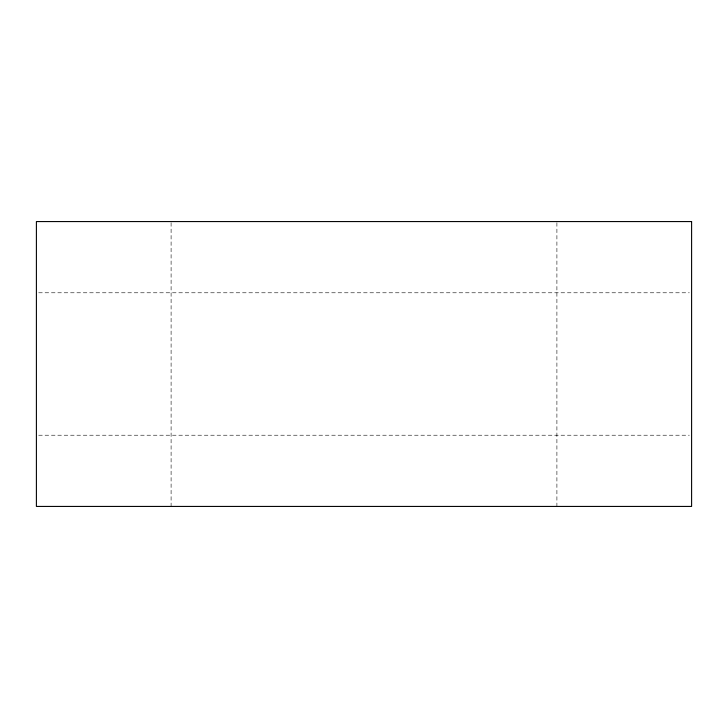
<?xml version="1.0" encoding="UTF-8"?>
<svg xmlns="http://www.w3.org/2000/svg" width="728" height="728" viewBox="0 0 728 728"><rect width="100%" height="100%" fill="white"/><g stroke="black" fill="none" stroke-linecap="round" stroke-linejoin="round"><path stroke-width="0.55" stroke-dasharray="3.64 2.73" d="M38.675 292.783L689.325 292.783M38.675 435.217L689.325 435.217M556.902 222.704L556.902 506.433M171.098 222.704L171.098 506.433"/><path stroke-width="1.09" d="M691.6 221.567L36.4 221.567L36.4 506.433L691.6 506.433L691.6 221.567"/></g></svg>
